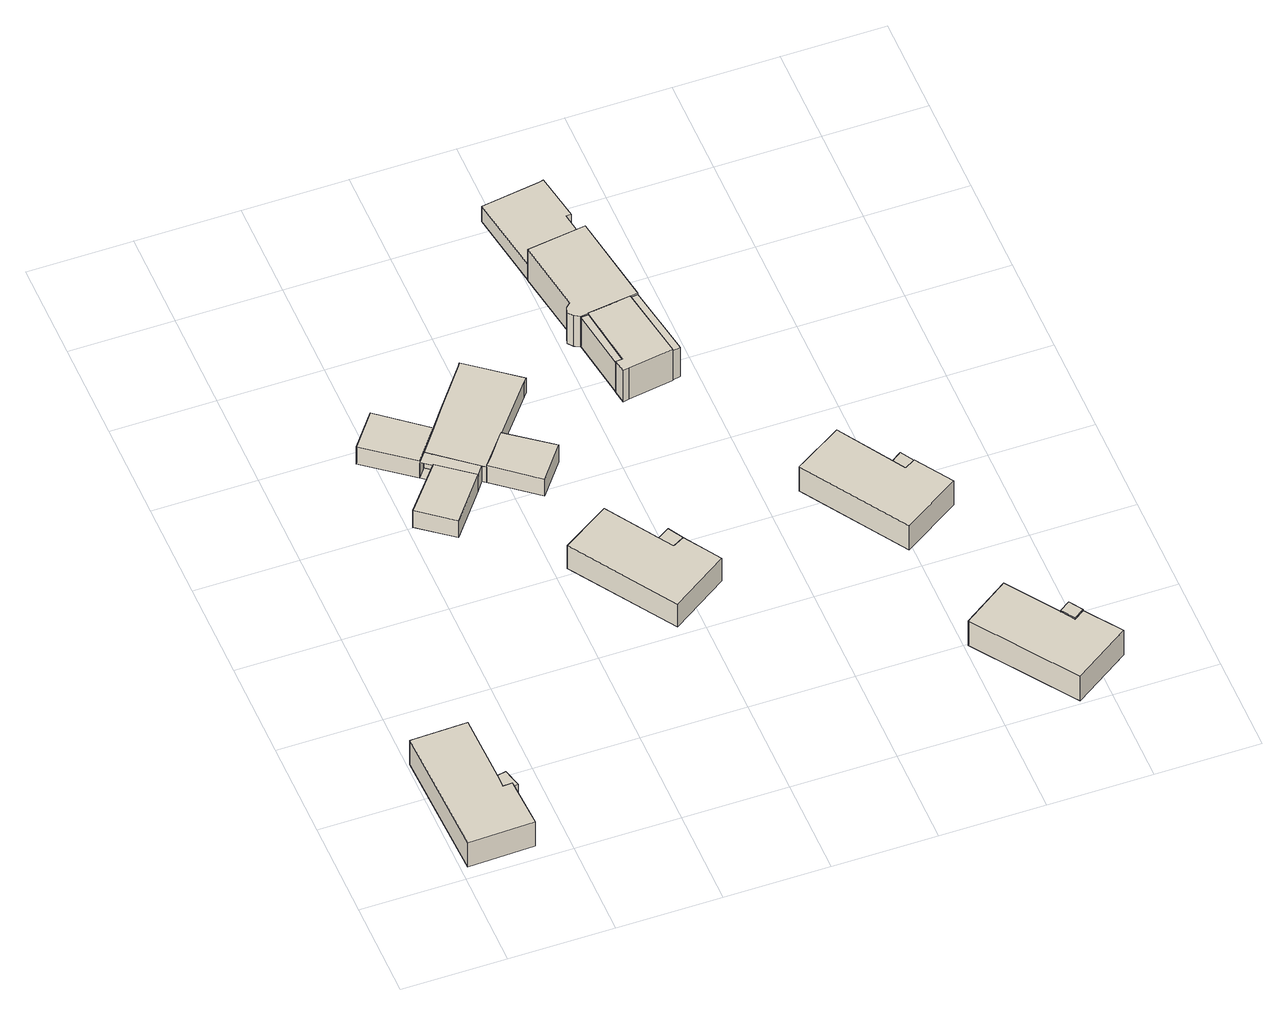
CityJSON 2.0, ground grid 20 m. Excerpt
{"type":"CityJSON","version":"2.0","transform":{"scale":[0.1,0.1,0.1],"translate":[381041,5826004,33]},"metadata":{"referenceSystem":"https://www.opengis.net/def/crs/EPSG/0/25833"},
"CityObjects":{
"building1":{"type":"Building","attributes":{"Gemeindeschluessel":"11000012","BezugspunktDach":"2200","function":"31001_1024","measuredHeight":6.15,"storeysAboveGround":2},"address":[{"country":"Germany","locality":"Berlin","thoroughfareNumber":"103 (15)","thoroughfareName":"Schwarzer Weg"}],"geometry":[{"type":"Solid","lod":"1","boundaries":[[[[0,1,2,3,4,5,6,7]],[[8,9,10,11,12,13,14,15]],[[8,15,7,6]],[[9,8,6,5]],[[10,9,5,4]],[[11,10,4,3]],[[12,11,3,2]],[[13,12,2,1]],[[14,13,1,0]],[[15,14,0,7]]]]}]},
"building2":{"type":"Building","attributes":{"Gemeindeschluessel":"11000012","BezugspunktDach":"2200","function":"51009_1610","measuredHeight":5.76,"storeysAboveGround":0},"address":[{"country":"Germany","locality":"Berlin"}],"geometry":[{"type":"Solid","lod":"1","boundaries":[[[[4,3,2,16,17,5]],[[18,19,20,21,22,23]],[[18,23,5,17]],[[19,18,17,16]],[[20,19,16,2]],[[21,20,2,3]],[[22,21,3,4]],[[23,22,4,5]]]]}]},
"building3":{"type":"Building","attributes":{"Gemeindeschluessel":"11000012","function":"31001_3037"},"address":[{"country":"Germany","locality":"Berlin","thoroughfareNumber":"103 (8)","thoroughfareName":"Schwarzer Weg"}],"children":["building3-1","building3-2","building3-3","building3-4","building3-5"]},
"building3-1":{"type":"BuildingPart","attributes":{"BezugspunktDach":"2200","measuredHeight":4.3,"storeysAboveGround":1},"parents":["building3"],"geometry":[{"type":"MultiSurface","lod":"1","boundaries":[[[24,25,26,27,28,29,30,31]],[[32,33,34,35,36,37,38,39]],[[32,40,41,30]],[[33,32,30,29]],[[34,33,29,28]],[[35,34,28,27]],[[36,35,27,26]],[[36,26,42,43,37]],[[38,24,44,45]],[[46,39,31,41,40]],[[37,43,42,25]],[[38,37,25,24]],[[39,45,44,31,47]]]}]},
"building3-2":{"type":"BuildingPart","attributes":{"BezugspunktDach":"2200","measuredHeight":4.31,"storeysAboveGround":1},"parents":["building3"],"geometry":[{"type":"MultiSurface","lod":"1","boundaries":[[[48,49,50,51]],[[52,40,53,54]],[[52,54,51,50]],[[40,52,50,49]],[[53,55,56,39,31,41,49,48]],[[54,53,48,51]],[[46,40,41,31,39]],[[39,56,55,53]]]}]},
"building3-3":{"type":"BuildingPart","attributes":{"BezugspunktDach":"2200","measuredHeight":4.55,"storeysAboveGround":1},"parents":["building3"],"geometry":[{"type":"MultiSurface","lod":"1","boundaries":[[[57,58,56,55]],[[39,45,59,53]],[[44,31,56,58]],[[59,45,58,57]],[[31,39,53,55,56]],[[45,39,31,44]],[[57,60,61,59]]]}]},
"building3-4":{"type":"BuildingPart","attributes":{"BezugspunktDach":"2200","measuredHeight":4.28,"storeysAboveGround":1},"parents":["building3"],"geometry":[{"type":"MultiSurface","lod":"1","boundaries":[[[62,63,64,65]],[[61,59,66,67]],[[61,67,65,64]],[[57,60,64,63]],[[66,59,63,62]],[[67,66,62,65]],[[59,61,60,57]]]}]},
"building3-5":{"type":"BuildingPart","attributes":{"BezugspunktDach":"2200","measuredHeight":4.3,"storeysAboveGround":1},"parents":["building3"],"geometry":[{"type":"MultiSurface","lod":"1","boundaries":[[[68,69,70,71]],[[43,72,73,38]],[[42,25,37,38,71,70],[37,25,24,38]],[[72,43,70,69]],[[73,72,69,68]],[[38,73,68,71]],[[43,37,25,42]],[[25,37,38,24]]]}]},
"building4":{"type":"Building","attributes":{"Gemeindeschluessel":"11000012","BezugspunktDach":"2200","function":"31001_1024","measuredHeight":5.86,"storeysAboveGround":2},"address":[{"country":"Germany","locality":"Berlin","thoroughfareNumber":"103 (16)","thoroughfareName":"Schwarzer Weg"}],"geometry":[{"type":"Solid","lod":"1","boundaries":[[[[74,75,76,77,78,79,80]],[[81,82,83,84,85,86,87]],[[81,87,80,79]],[[82,81,79,78]],[[83,82,78,77]],[[84,83,77,76]],[[85,84,76,75]],[[86,85,75,74]],[[87,86,74,80]]]]}]},
"building5":{"type":"Building","attributes":{"Gemeindeschluessel":"11000012","BezugspunktDach":"2200","function":"51009_1610","measuredHeight":5.52,"storeysAboveGround":0},"address":[{"country":"Germany","locality":"Berlin"}],"geometry":[{"type":"Solid","lod":"1","boundaries":[[[[77,76,88,78]],[[89,90,91,92]],[[89,92,78,88]],[[90,89,88,76]],[[91,90,76,77]],[[92,91,77,78]]]]}]},
"building6":{"type":"Building","attributes":{"Gemeindeschluessel":"11000012","function":"31001_3021"},"address":[{"country":"Germany","locality":"Berlin","thoroughfareNumber":"103 (9)","thoroughfareName":"Schwarzer Weg"}],"children":["building6-1","building6-2","building6-3","building6-4","building6-5"]},
"building6-1":{"type":"BuildingPart","attributes":{"BezugspunktDach":"2200","measuredHeight":8.46,"storeysAboveGround":2},"parents":["building6"],"geometry":[{"type":"MultiSurface","lod":"1","boundaries":[[[93,94,95,96,97,98,99,100,101,102,103,104]],[[105,106,107,108,109,110,111,112,113,114,115,116]],[[117,118,119,120,105,116,121,122,119,118,123,104,103]],[[106,105,103,102]],[[124,125,102,101]],[[107,106,126,127]],[[108,100,128,129]],[[110,109,99,98]],[[130,131,98,97]],[[111,110,132,133]],[[112,111,97,96]],[[113,112,96,95]],[[114,113,95,94]],[[115,114,94,93]],[[116,115,93,104]],[[120,119,118,117]],[[123,118,119,122,121]],[[127,126,125,124]],[[108,107,101,100]],[[109,129,128,99]],[[133,132,131,130]]]}]},
"building6-2":{"type":"BuildingPart","attributes":{"BezugspunktDach":"2200","measuredHeight":8.43,"storeysAboveGround":2},"parents":["building6"],"geometry":[{"type":"MultiSurface","lod":"1","boundaries":[[[134,135,136,137,138,139,140,141,142]],[[129,107,143,144,145,146,147,110,109]],[[128,99,109,142,141]],[[107,129,141,140],[101,100,108,107]],[[143,107,127,148,149,124,150,140,139]],[[144,143,139,138]],[[145,144,138,137]],[[146,145,137,136]],[[147,146,151,152,153,154,155,136,135]],[[110,147,156,152,132,131,153,135,134]],[[109,110,134,142]],[[129,109,99,128]],[[101,107,108,100]],[[150,124,149,148,127]],[[155,154,153,152,151]],[[153,131,132,152,156]]]}]},
"building6-3":{"type":"BuildingPart","attributes":{"BezugspunktDach":"2200","measuredHeight":7.62,"storeysAboveGround":2},"parents":["building6"],"geometry":[{"type":"MultiSurface","lod":"1","boundaries":[[[154,153,131,130]],[[132,152,151,133]],[[133,151,154,130]],[[132,133,157,130,131]],[[152,132,158,131,153]],[[151,152,153,154]]]}]},
"building6-4":{"type":"BuildingPart","attributes":{"BezugspunktDach":"2200","measuredHeight":7.55,"storeysAboveGround":2},"parents":["building6"],"geometry":[{"type":"MultiSurface","lod":"1","boundaries":[[[149,159,125,124]],[[126,160,148,127]],[[160,126,125,159]],[[148,160,159,149]],[[126,127,124,125]],[[127,148,149,124,161]]]}]},
"building6-5":{"type":"BuildingPart","attributes":{"BezugspunktDach":"2200","measuredHeight":4.51,"storeysAboveGround":2},"parents":["building6"],"geometry":[{"type":"Solid","lod":"1","boundaries":[[[[123,118,117,162,163,164,165,166]],[[167,168,169,170,120,119,122,171]],[[167,171,166,165]],[[168,167,165,164]],[[169,168,164,163]],[[170,169,163,162]],[[120,170,162,117]],[[171,122,123,166]],[[119,120,117,118]],[[119,118,123,122]]]]}]},
"building7":{"type":"Building","attributes":{"Gemeindeschluessel":"11000012","BezugspunktDach":"2200","function":"31001_1024","measuredHeight":6.2,"storeysAboveGround":2},"address":[{"country":"Germany","locality":"Berlin","thoroughfareNumber":"103 (10)","thoroughfareName":"Schwarzer Weg"}],"geometry":[{"type":"Solid","lod":"1","boundaries":[[[[172,173,174,175,176,177,178]],[[179,180,181,182,183,184,185]],[[179,185,178,177]],[[180,179,177,176]],[[181,180,176,175]],[[182,181,175,174]],[[183,182,174,173]],[[184,183,173,172]],[[185,184,172,178]]]]}]},
"building8":{"type":"Building","attributes":{"Gemeindeschluessel":"11000012","BezugspunktDach":"2200","function":"31001_1024","measuredHeight":6.3,"storeysAboveGround":2},"address":[{"country":"Germany","locality":"Berlin","thoroughfareNumber":"103 (11)","thoroughfareName":"Schwarzer Weg"}],"geometry":[{"type":"Solid","lod":"1","boundaries":[[[[186,187,188,189,190,191,192]],[[193,194,195,196,197,198,199]],[[193,199,192,191]],[[194,193,191,190]],[[195,194,190,189]],[[196,195,189,188]],[[197,196,188,187]],[[198,197,187,186]],[[199,198,186,192]]]]}]},
"building9":{"type":"Building","attributes":{"Gemeindeschluessel":"11000012","BezugspunktDach":"2200","function":"51009_1610","measuredHeight":5.77,"storeysAboveGround":0},"address":[{"country":"Germany","locality":"Berlin"}],"geometry":[{"type":"Solid","lod":"1","boundaries":[[[[200,201,202,203]],[[204,205,206,207]],[[204,207,203,202]],[[205,204,202,201]],[[206,205,201,200]],[[207,206,200,203]]]]}]},
"building10":{"type":"Building","attributes":{"Gemeindeschluessel":"11000012","BezugspunktDach":"2200","function":"51009_1610","measuredHeight":6.28,"storeysAboveGround":0},"address":[{"country":"Germany","locality":"Berlin"}],"geometry":[{"type":"Solid","lod":"1","boundaries":[[[[208,209,210,211]],[[212,213,214,215]],[[212,215,211,210]],[[213,212,210,209]],[[214,213,209,208]],[[215,214,208,211]]]]}]}
},
"vertices":[
[11,22,68],[138,26,68],[134,117,68],[134,125,68],[116,124,68],[116,151,68],[113,285,68],[4,282,68],[113,285,6],[116,151,6],[116,124,6],[134,125,6],[134,117,6],[138,26,6],[11,22,6],[4,282,6],
[142,118,68],[133,154,68],[133,154,10],[142,118,10],[134,117,10],[134,125,10],[116,124,10],[116,151,10],
[366,850,45],[371,857,45],[499,1013,45],[505,1020,45],[410,1095,45],[405,1088,45],[343,1008,45],[277,921,45],[343,1008,6],[405,1088,6],[410,1095,6],[505,1020,6],[499,1013,6],[371,857,6],[366,850,6],[277,921,6],[311,965,6],[311,965,45],[417,913,45],[417,913,6],[359,855,45],[359,855,6],[296,946,6],[277,921,24],
[261,901,50],[311,965,50],[222,1037,50],[171,971,50],[222,1037,6],[261,901,6],[171,971,6],[261,901,46],[277,921,46],
[345,836,46],[359,855,46],[345,836,6],[281,886,46],[281,886,6],
[274,747,49],[345,836,49],[281,886,49],[209,798,49],[274,747,6],[209,798,6],
[448,784,49],[500,850,49],[417,913,49],[366,850,49],[500,850,6],[448,784,6],
[552,413,67],[662,486,67],[617,555,67],[595,543,67],[577,570,67],[514,668,67],[423,610,67],[514,668,8],[577,570,8],[595,543,8],[617,555,8],[662,486,8],[552,413,8],[423,610,8],
[600,584,67],[600,584,12],[617,555,12],[595,543,12],[577,570,12],
[625,1122,86],[616,1114,86],[613,1102,86],[621,1092,86],[632,1086,86],[646,1087,86],[646,1088,86],[688,1093,86],[728,1099,86],[743,1101,86],[715,1281,86],[602,1265,86],[715,1281,7],[743,1101,7],[728,1099,7],[688,1093,7],[646,1088,7],[646,1087,7],[632,1086,7],[621,1092,7],[613,1102,7],[616,1114,7],[625,1122,7],[602,1265,7],[715,1281,47],[659,1273,47],[659,1273,8],[715,1281,8],[602,1265,46],[602,1265,8],[602,1265,47],[728,1099,83],[743,1101,83],[743,1101,8],[728,1099,8],[687,1093,86],[687,1093,7],[632,1086,84],[646,1087,84],[646,1087,8],[632,1086,8],
[646,1087,87],[663,966,87],[650,965,87],[654,940,87],[666,942,87],[752,956,87],[728,1099,87],[687,1093,87],[646,1088,87],[752,956,7],[666,942,7],[654,940,7],[650,965,7],[663,966,7],[752,956,8],[752,956,83],[728,1099,64],[650,965,8],[663,966,8],[663,966,84],[650,965,84],[650,965,27],[663,966,14],
[632,1086,47],[646,1087,27],
[767,959,83],[767,959,8],[728,1099,46],
[705,1348,47],[715,1347,47],[699,1440,47],[691,1438,47],[577,1421,47],[691,1438,8],[699,1440,8],[715,1347,8],[705,1348,8],[577,1421,8],
[991,438,69],[1101,509,69],[1055,579,69],[1034,567,69],[1019,591,69],[955,693,69],[863,636,69],[955,693,7],[1019,591,7],[1034,567,7],[1055,579,7],[1101,509,7],[991,438,7],[863,636,7],
[1142,6,65],[1251,80,65],[1202,148,65],[1182,134,65],[1165,160,65],[1097,258,65],[1008,197,65],[1097,258,2],[1165,160,2],[1182,134,2],[1202,148,2],[1251,80,2],[1142,6,2],[1008,197,2],
[1034,567,68],[1055,579,68],[1039,605,68],[1019,591,68],[1039,605,11],[1055,579,11],[1034,567,11],[1019,591,11],
[1182,134,68],[1202,148,68],[1185,174,68],[1165,160,68],[1185,174,6],[1202,148,6],[1182,134,6],[1165,160,6]
]}
